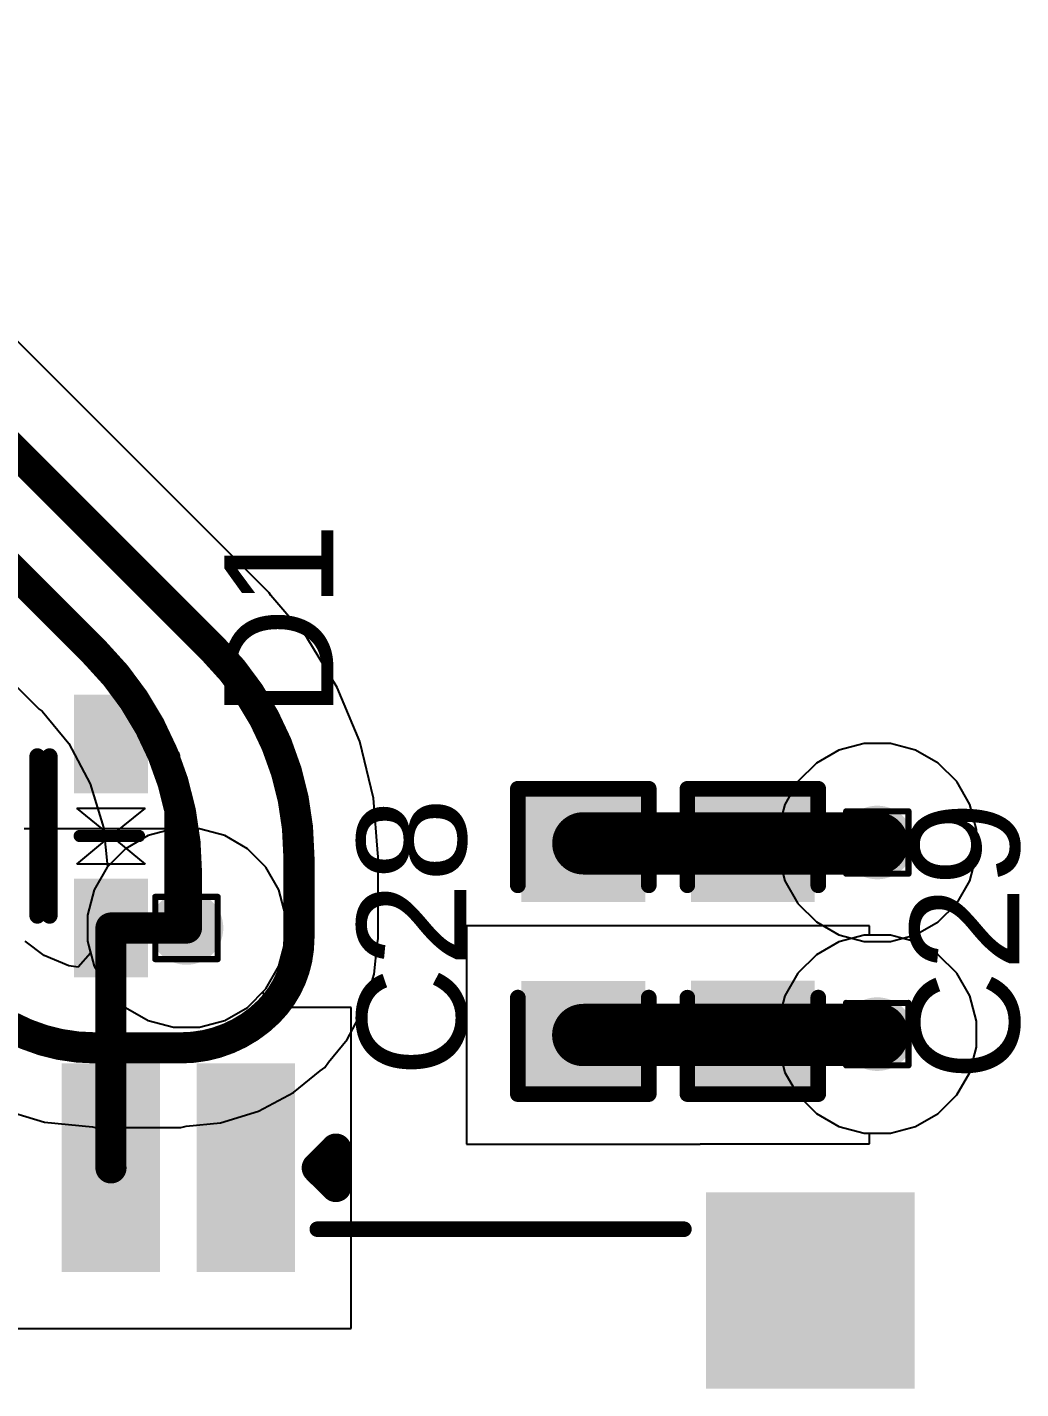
# Model space of a CAD drawing. Header units: inches. Extents: x -36 to 438, y -63 to 73.
# Drawn here: x 39.24 to 47.34, y 13.32 to 24.42 of the extents above; entities that cross this region are included whole.
import ezdxf

# ---------------------------------------------------------------- set-up
doc = ezdxf.new("R2010")
doc.units = ezdxf.units.IN
for name, color, linetype in [('Bottom Layer', 5, 'Continuous'), ('Drill Drawing', 1, 'Continuous'), ('Ground', 16, 'Continuous'), ('Power 3V3', 76, 'Continuous'), ('Top Layer', 1, 'Continuous'), ('Top Overlay', 2, 'Continuous'), ('Top Paste', 8, 'Continuous'), ('Top Solder', 216, 'Continuous'), ('Via Holes', 16, 'Continuous')]:
    doc.layers.add(name, color=color, linetype=linetype)
doc.styles.add('Arial', font='', dxfattribs={"height": 0.2})
doc.styles.get('Arial').set_extended_font_data('Arial')

msp = doc.modelspace()

# ---------------------------------------------------------------- hatches: boundary and pattern name
at = {"layer": 'Bottom Layer'}
h = msp.add_hatch(color=5, dxfattribs=at)
edge = h.paths.add_edge_path()
edge.add_arc((46.166, 17.771), 0.3, 0, 360)
h = msp.add_hatch(color=5, dxfattribs=at)
edge = h.paths.add_edge_path()
edge.add_arc((40.537, 17.074), 0.3, 0, 360)
h = msp.add_hatch(color=5, dxfattribs=at)
edge = h.paths.add_edge_path()
edge.add_arc((46.166, 16.209), 0.3, 0, 360)
at = {"layer": 'Ground'}
h = msp.add_hatch(color=16, dxfattribs=at)
edge = h.paths.add_edge_path()
edge.add_arc((46.166, 17.771), 0.3, 0, 360)
h = msp.add_hatch(color=16, dxfattribs=at)
edge = h.paths.add_edge_path()
edge.add_arc((40.537, 17.074), 0.3, 0, 360)
h = msp.add_hatch(color=16, dxfattribs=at)
edge = h.paths.add_edge_path()
edge.add_arc((46.166, 16.209), 0.3, 0, 360)
at = {"layer": 'Power 3V3'}
h = msp.add_hatch(color=76, dxfattribs=at)
edge = h.paths.add_edge_path()
edge.add_arc((46.166, 17.771), 0.3, 0, 360)
h = msp.add_hatch(color=76, dxfattribs=at)
edge = h.paths.add_edge_path()
edge.add_arc((40.537, 17.074), 0.3, 0, 360)
h = msp.add_hatch(color=76, dxfattribs=at)
edge = h.paths.add_edge_path()
edge.add_arc((46.166, 16.209), 0.3, 0, 360)
at = {"layer": 'Top Layer'}
for points in [[(40.121, 18.874), (40.121, 18.274), (39.721, 18.274), (39.721, 18.874)], [(44.215, 17.345), (43.326, 17.345), (43.326, 18.107), (44.215, 18.107)], [(45.596, 17.346), (44.707, 17.346), (44.707, 18.108), (45.596, 18.108)], [(39.721, 16.774), (39.721, 17.374), (40.121, 17.374), (40.121, 16.774)], [(44.215, 15.821), (43.326, 15.821), (43.326, 16.583), (44.215, 16.583)], [(45.596, 15.822), (44.707, 15.822), (44.707, 16.584), (45.596, 16.584)], [(39.571, 15.919), (40.271, 15.919), (40.271, 14.319), (39.571, 14.319)], [(40.671, 15.919), (41.371, 15.919), (41.371, 14.319), (40.671, 14.319)], [(44.821, 13.369), (44.821, 14.869), (46.421, 14.869), (46.421, 13.369)]]:
    msp.add_hatch(color=1, dxfattribs=at).paths.add_polyline_path(points)
h = msp.add_hatch(color=1, dxfattribs=at)
edge = h.paths.add_edge_path()
edge.add_arc((46.166, 17.771), 0.3, 0, 360)
h = msp.add_hatch(color=1, dxfattribs=at)
edge = h.paths.add_edge_path()
edge.add_arc((40.537, 17.074), 0.3, 0, 360)
h = msp.add_hatch(color=1, dxfattribs=at)
edge = h.paths.add_edge_path()
edge.add_arc((46.166, 16.209), 0.3, 0, 360)
at = {"layer": 'Top Paste'}
for points in [[(40.121, 18.874), (40.121, 18.274), (39.721, 18.274), (39.721, 18.874)], [(44.215, 17.345), (43.326, 17.345), (43.326, 18.107), (44.215, 18.107)], [(45.596, 17.346), (44.707, 17.346), (44.707, 18.108), (45.596, 18.108)], [(39.721, 16.774), (39.721, 17.374), (40.121, 17.374), (40.121, 16.774)], [(44.215, 15.821), (43.326, 15.821), (43.326, 16.583), (44.215, 16.583)], [(45.596, 15.822), (44.707, 15.822), (44.707, 16.584), (45.596, 16.584)], [(39.571, 15.919), (40.271, 15.919), (40.271, 14.319), (39.571, 14.319)], [(40.671, 15.919), (41.371, 15.919), (41.371, 14.319), (40.671, 14.319)], [(44.821, 13.369), (44.821, 14.869), (46.421, 14.869), (46.421, 13.369)]]:
    msp.add_hatch(color=8, dxfattribs=at).paths.add_polyline_path(points)
at = {"layer": 'Top Solder'}
for points in [[(40.223, 18.975), (40.223, 18.172), (39.62, 18.172), (39.62, 18.975)], [(44.275, 17.285), (43.266, 17.285), (43.266, 18.167), (44.275, 18.167)], [(45.656, 17.286), (44.647, 17.286), (44.647, 18.168), (45.656, 18.168)], [(39.62, 16.672), (39.62, 17.475), (40.223, 17.475), (40.223, 16.672)], [(44.275, 15.761), (43.266, 15.761), (43.266, 16.643), (44.275, 16.643)], [(45.656, 15.762), (44.647, 15.762), (44.647, 16.644), (45.656, 16.644)], [(39.52, 15.97), (40.322, 15.97), (40.322, 14.269), (39.52, 14.269)], [(40.62, 15.97), (41.422, 15.97), (41.422, 14.269), (40.62, 14.269)], [(44.77, 13.318), (44.77, 14.92), (46.472, 14.92), (46.472, 13.318)]]:
    msp.add_hatch(color=216, dxfattribs=at).paths.add_polyline_path(points)
at = {"layer": 'Via Holes'}
h = msp.add_hatch(color=7, dxfattribs=at)
edge = h.paths.add_edge_path()
edge.add_arc((46.166, 17.771), 0.15, 0, 360)
h = msp.add_hatch(color=7, dxfattribs=at)
edge = h.paths.add_edge_path()
edge.add_arc((40.537, 17.074), 0.15, 0, 360)
h = msp.add_hatch(color=7, dxfattribs=at)
edge = h.paths.add_edge_path()
edge.add_arc((46.166, 16.209), 0.15, 0, 360)

# ---------------------------------------------------------------- linework, layer by layer
at = {"layer": 'Bottom Layer'}
for p, q in [((40.43, 17.882), (40.225, 17.827)), ((40.643, 17.882), (40.43, 17.882)), ((40.848, 17.827), (40.643, 17.882)), ((40.225, 17.827), (40.04, 17.72)), ((41.033, 17.72), (40.848, 17.827)), ((40.04, 17.72), (39.89, 17.57)), ((41.183, 17.57), (41.033, 17.72)), ((39.89, 17.57), (39.784, 17.386)), ((41.29, 17.386), (41.183, 17.57)), ((39.784, 17.386), (39.729, 17.18)), ((41.345, 17.18), (41.29, 17.386)), ((39.729, 17.18), (39.729, 16.967)), ((41.345, 16.967), (41.345, 17.18)), ((46.06, 17.017), (45.854, 16.962)), ((46.273, 17.017), (46.06, 17.017)), ((46.478, 16.962), (46.273, 17.017)), ((39.729, 16.967), (39.784, 16.762)), ((41.29, 16.762), (41.345, 16.967)), ((45.854, 16.962), (45.67, 16.855)), ((46.662, 16.855), (46.478, 16.962)), ((39.784, 16.762), (39.89, 16.578)), ((41.183, 16.578), (41.29, 16.762)), ((45.67, 16.855), (45.52, 16.705)), ((46.813, 16.705), (46.662, 16.855)), ((45.52, 16.705), (45.413, 16.521)), ((46.919, 16.521), (46.813, 16.705)), ((39.89, 16.578), (40.04, 16.427)), ((41.033, 16.427), (41.183, 16.578)), ((40.04, 16.427), (40.225, 16.321)), ((40.848, 16.321), (41.033, 16.427)), ((45.413, 16.521), (45.358, 16.315)), ((46.974, 16.315), (46.919, 16.521)), ((40.225, 16.321), (40.43, 16.266)), ((40.643, 16.266), (40.848, 16.321)), ((45.358, 16.315), (45.358, 16.102)), ((46.974, 16.102), (46.974, 16.315)), ((40.43, 16.266), (40.643, 16.266)), ((45.358, 16.102), (45.413, 15.897)), ((46.919, 15.897), (46.974, 16.102)), ((45.413, 15.897), (45.52, 15.713)), ((46.813, 15.713), (46.919, 15.897)), ((45.52, 15.713), (45.67, 15.562)), ((46.662, 15.562), (46.813, 15.713)), ((45.67, 15.562), (45.854, 15.456)), ((46.478, 15.456), (46.662, 15.562)), ((45.854, 15.456), (46.06, 15.401)), ((46.273, 15.401), (46.478, 15.456)), ((46.06, 15.401), (46.273, 15.401))]:
    msp.add_line(p, q, dxfattribs=at)
at = {"layer": 'Drill Drawing'}
for points in [[(45.912, 18.025, 0.0508, 0.0508, 0), (46.42, 18.025, 0.0508, 0.0508, 0)], [(45.912, 17.517, 0.0508, 0.0508, 0), (45.912, 18.025, 0.0508, 0.0508, 0)], [(46.42, 17.517, 0.0508, 0.0508, 0), (46.42, 18.025, 0.0508, 0.0508, 0)], [(45.912, 17.517, 0.0508, 0.0508, 0), (46.42, 17.517, 0.0508, 0.0508, 0)], [(40.283, 17.328, 0.0508, 0.0508, 0), (40.791, 17.328, 0.0508, 0.0508, 0)], [(40.283, 16.82, 0.0508, 0.0508, 0), (40.283, 17.328, 0.0508, 0.0508, 0)], [(40.791, 16.82, 0.0508, 0.0508, 0), (40.791, 17.328, 0.0508, 0.0508, 0)], [(40.283, 16.82, 0.0508, 0.0508, 0), (40.791, 16.82, 0.0508, 0.0508, 0)], [(45.912, 16.463, 0.0508, 0.0508, 0), (46.42, 16.463, 0.0508, 0.0508, 0)], [(45.912, 15.955, 0.0508, 0.0508, 0), (45.912, 16.463, 0.0508, 0.0508, 0)], [(46.42, 15.955, 0.0508, 0.0508, 0), (46.42, 16.463, 0.0508, 0.0508, 0)], [(45.912, 15.955, 0.0508, 0.0508, 0), (46.42, 15.955, 0.0508, 0.0508, 0)]]:
    msp.add_lwpolyline(points, format="xyseb", dxfattribs=at)
for points in [[(45.9, 18.025, 0.0254, 0.0254, 1), (45.925, 18.025, 0.0254, 0.0254, 1)], [(45.9, 18.025, 0.0254, 0.0254, 1), (45.925, 18.025, 0.0254, 0.0254, 1)], [(46.408, 18.025, 0.0254, 0.0254, 1), (46.433, 18.025, 0.0254, 0.0254, 1)], [(46.408, 18.025, 0.0254, 0.0254, 1), (46.433, 18.025, 0.0254, 0.0254, 1)], [(45.9, 17.517, 0.0254, 0.0254, 1), (45.925, 17.517, 0.0254, 0.0254, 1)], [(45.9, 17.517, 0.0254, 0.0254, 1), (45.925, 17.517, 0.0254, 0.0254, 1)], [(46.408, 17.517, 0.0254, 0.0254, 1), (46.433, 17.517, 0.0254, 0.0254, 1)], [(46.408, 17.517, 0.0254, 0.0254, 1), (46.433, 17.517, 0.0254, 0.0254, 1)], [(40.27, 17.328, 0.0254, 0.0254, 1), (40.295, 17.328, 0.0254, 0.0254, 1)], [(40.27, 17.328, 0.0254, 0.0254, 1), (40.295, 17.328, 0.0254, 0.0254, 1)], [(40.778, 17.328, 0.0254, 0.0254, 1), (40.803, 17.328, 0.0254, 0.0254, 1)], [(40.778, 17.328, 0.0254, 0.0254, 1), (40.803, 17.328, 0.0254, 0.0254, 1)], [(40.27, 16.82, 0.0254, 0.0254, 1), (40.295, 16.82, 0.0254, 0.0254, 1)], [(40.27, 16.82, 0.0254, 0.0254, 1), (40.295, 16.82, 0.0254, 0.0254, 1)], [(40.778, 16.82, 0.0254, 0.0254, 1), (40.803, 16.82, 0.0254, 0.0254, 1)], [(40.778, 16.82, 0.0254, 0.0254, 1), (40.803, 16.82, 0.0254, 0.0254, 1)], [(45.899, 16.463, 0.0254, 0.0254, 1), (45.925, 16.463, 0.0254, 0.0254, 1)], [(45.899, 16.463, 0.0254, 0.0254, 1), (45.925, 16.463, 0.0254, 0.0254, 1)], [(46.407, 16.463, 0.0254, 0.0254, 1), (46.433, 16.463, 0.0254, 0.0254, 1)], [(46.407, 16.463, 0.0254, 0.0254, 1), (46.433, 16.463, 0.0254, 0.0254, 1)], [(45.899, 15.955, 0.0254, 0.0254, 1), (45.925, 15.955, 0.0254, 0.0254, 1)], [(45.899, 15.955, 0.0254, 0.0254, 1), (45.925, 15.955, 0.0254, 0.0254, 1)], [(46.407, 15.955, 0.0254, 0.0254, 1), (46.433, 15.955, 0.0254, 0.0254, 1)], [(46.407, 15.955, 0.0254, 0.0254, 1), (46.433, 15.955, 0.0254, 0.0254, 1)]]:
    msp.add_lwpolyline(points, format="xyseb", close=True, dxfattribs=at)
at = {"layer": 'Ground'}
for p, q in [((40.43, 17.882), (40.225, 17.827)), ((40.643, 17.882), (40.43, 17.882)), ((40.848, 17.827), (40.643, 17.882)), ((40.225, 17.827), (40.04, 17.72)), ((41.033, 17.72), (40.848, 17.827)), ((40.04, 17.72), (39.89, 17.57)), ((41.183, 17.57), (41.033, 17.72)), ((39.89, 17.57), (39.784, 17.386)), ((41.29, 17.386), (41.183, 17.57)), ((39.784, 17.386), (39.729, 17.18)), ((41.345, 17.18), (41.29, 17.386)), ((39.729, 17.18), (39.729, 16.967)), ((41.345, 16.967), (41.345, 17.18)), ((46.06, 17.017), (45.854, 16.962)), ((46.273, 17.017), (46.06, 17.017)), ((46.478, 16.962), (46.273, 17.017)), ((39.729, 16.967), (39.784, 16.762)), ((41.29, 16.762), (41.345, 16.967)), ((45.854, 16.962), (45.67, 16.855)), ((46.662, 16.855), (46.478, 16.962)), ((39.784, 16.762), (39.89, 16.578)), ((41.183, 16.578), (41.29, 16.762)), ((45.67, 16.855), (45.52, 16.705)), ((46.813, 16.705), (46.662, 16.855)), ((45.52, 16.705), (45.413, 16.521)), ((46.919, 16.521), (46.813, 16.705)), ((39.89, 16.578), (40.04, 16.427)), ((41.033, 16.427), (41.183, 16.578)), ((40.04, 16.427), (40.225, 16.321)), ((40.848, 16.321), (41.033, 16.427)), ((45.413, 16.521), (45.358, 16.315)), ((46.974, 16.315), (46.919, 16.521)), ((40.225, 16.321), (40.43, 16.266)), ((40.643, 16.266), (40.848, 16.321)), ((45.358, 16.315), (45.358, 16.102)), ((46.974, 16.102), (46.974, 16.315)), ((40.43, 16.266), (40.643, 16.266)), ((45.358, 16.102), (45.413, 15.897)), ((46.919, 15.897), (46.974, 16.102)), ((45.413, 15.897), (45.52, 15.713)), ((46.813, 15.713), (46.919, 15.897)), ((45.52, 15.713), (45.67, 15.562)), ((46.662, 15.562), (46.813, 15.713)), ((45.67, 15.562), (45.854, 15.456)), ((46.478, 15.456), (46.662, 15.562)), ((45.854, 15.456), (46.06, 15.401)), ((46.273, 15.401), (46.478, 15.456)), ((46.06, 15.401), (46.273, 15.401))]:
    msp.add_line(p, q, dxfattribs=at)
at = {"layer": 'Power 3V3'}
for p, q in [((41.21, 19.805), (36.271, 24.745)), ((34.5, 23.694), (39.335, 18.859)), ((41.225, 19.784), (41.21, 19.805)), ((41.517, 19.441), (41.225, 19.784)), ((41.766, 19.035), (41.517, 19.441)), ((41.949, 18.595), (41.766, 19.035)), ((39.335, 18.859), (39.36, 18.842)), ((39.36, 18.842), (39.578, 18.577)), ((39.578, 18.577), (39.753, 18.248)), ((42.06, 18.131), (41.949, 18.595)), ((46.06, 18.579), (45.854, 18.523)), ((46.273, 18.579), (46.06, 18.579)), ((46.478, 18.523), (46.273, 18.579)), ((45.854, 18.523), (45.67, 18.417)), ((46.662, 18.417), (46.478, 18.523)), ((45.67, 18.417), (45.52, 18.267)), ((46.813, 18.267), (46.662, 18.417)), ((39.753, 18.248), (39.861, 17.892)), ((45.52, 18.267), (45.413, 18.082)), ((46.919, 18.082), (46.813, 18.267)), ((42.095, 17.682), (42.06, 18.131)), ((45.413, 18.082), (45.358, 17.877)), ((46.974, 17.877), (46.919, 18.082)), ((39.861, 17.892), (39.893, 17.573)), ((45.358, 17.877), (45.358, 17.664)), ((46.974, 17.664), (46.974, 17.877)), ((42.1, 17.656), (42.095, 17.682)), ((42.1, 16.988), (42.1, 17.656)), ((45.358, 17.664), (45.413, 17.459)), ((46.919, 17.459), (46.974, 17.664)), ((39.89, 17.57), (39.784, 17.386)), ((39.893, 17.573), (39.89, 17.57)), ((45.413, 17.459), (45.52, 17.274)), ((46.813, 17.274), (46.919, 17.459)), ((39.784, 17.386), (39.729, 17.18)), ((45.52, 17.274), (45.67, 17.124)), ((46.662, 17.124), (46.813, 17.274)), ((39.729, 17.18), (39.729, 16.967)), ((45.67, 17.124), (45.854, 17.018)), ((46.478, 17.018), (46.662, 17.124)), ((42.09, 16.936), (42.1, 16.988)), ((45.854, 17.018), (46.06, 16.963)), ((46.273, 16.963), (46.478, 17.018)), ((39.377, 16.849), (39.222, 16.968)), ((39.755, 16.87), (39.654, 16.755)), ((39.729, 16.967), (39.755, 16.87)), ((42.066, 16.699), (42.09, 16.936)), ((46.06, 16.963), (46.273, 16.963)), ((39.577, 16.766), (39.377, 16.849)), ((39.654, 16.755), (39.577, 16.766)), ((41.982, 16.421), (42.066, 16.699)), ((41.845, 16.164), (41.982, 16.421)), ((41.694, 15.98), (41.845, 16.164)), ((41.41, 15.733), (41.626, 15.91)), ((41.626, 15.91), (41.664, 15.936)), ((41.664, 15.936), (41.694, 15.98)), ((41.124, 15.58), (41.41, 15.733)), ((38.982, 15.613), (39.38, 15.492)), ((40.813, 15.485), (41.124, 15.58)), ((39.38, 15.492), (39.77, 15.454)), ((39.77, 15.454), (39.793, 15.449)), ((39.793, 15.449), (40.49, 15.449)), ((40.49, 15.449), (40.534, 15.458)), ((40.534, 15.458), (40.813, 15.485))]:
    msp.add_line(p, q, dxfattribs=at)
for points in [[(35.813, 24.287, 0.254, 0.254, 0), (40.752, 19.348, 0.254, 0.254, 0)], [(34.958, 24.152, 0.254, 0.254, 0), (39.793, 19.317, 0.254, 0.254, 0)], [(39.793, 19.317, 0.254, 0.254, -0.198912), (40.537, 17.521, 0.254, 0.254, 0)], [(40.752, 19.348, 0.254, 0.254, -0.198912), (41.453, 17.656, 0.254, 0.254, 0)], [(41.453, 16.988, 0.254, 0.254, 0), (41.453, 17.656, 0.254, 0.254, 0)], [(40.537, 17.074, 0.254, 0.254, 0), (40.537, 17.521, 0.254, 0.254, 0)], [(41.453, 16.988, 0.254, 0.254, -0.198912), (41.206, 16.393, 0.254, 0.254, 0)], [(39.793, 16.097, 0.254, 0.254, -0.198749), (38.753, 16.527, 0.254, 0.254, 0)], [(41.206, 16.393, 0.254, 0.254, -0.198912), (40.49, 16.097, 0.254, 0.254, 0)], [(39.793, 16.097, 0.254, 0.254, 0), (40.49, 16.097, 0.254, 0.254, 0)]]:
    msp.add_lwpolyline(points, format="xyseb", dxfattribs=at)
for points in [[(39.729, 19.317, 0.127, 0.127, 1), (39.856, 19.317, 0.127, 0.127, 1)], [(39.729, 19.317, 0.127, 0.127, 1), (39.856, 19.317, 0.127, 0.127, 1)], [(40.689, 19.348, 0.127, 0.127, 1), (40.816, 19.348, 0.127, 0.127, 1)], [(40.689, 19.348, 0.127, 0.127, 1), (40.816, 19.348, 0.127, 0.127, 1)], [(41.389, 17.656, 0.127, 0.127, 1), (41.516, 17.656, 0.127, 0.127, 1)], [(41.389, 17.656, 0.127, 0.127, 1), (41.516, 17.656, 0.127, 0.127, 1)], [(40.473, 17.521, 0.127, 0.127, 1), (40.6, 17.521, 0.127, 0.127, 1)], [(40.473, 17.521, 0.127, 0.127, 1), (40.6, 17.521, 0.127, 0.127, 1)], [(40.473, 17.074, 0.127, 0.127, 1), (40.6, 17.074, 0.127, 0.127, 1)], [(41.389, 16.988, 0.127, 0.127, 1), (41.516, 16.988, 0.127, 0.127, 1)], [(41.389, 16.988, 0.127, 0.127, 1), (41.516, 16.988, 0.127, 0.127, 1)], [(41.143, 16.393, 0.127, 0.127, 1), (41.27, 16.393, 0.127, 0.127, 1)], [(41.143, 16.393, 0.127, 0.127, 1), (41.27, 16.393, 0.127, 0.127, 1)], [(39.729, 16.097, 0.127, 0.127, 1), (39.856, 16.097, 0.127, 0.127, 1)], [(39.729, 16.097, 0.127, 0.127, 1), (39.856, 16.097, 0.127, 0.127, 1)], [(40.426, 16.097, 0.127, 0.127, 1), (40.553, 16.097, 0.127, 0.127, 1)], [(40.426, 16.097, 0.127, 0.127, 1), (40.553, 16.097, 0.127, 0.127, 1)]]:
    msp.add_lwpolyline(points, format="xyseb", close=True, dxfattribs=at)
at = {"layer": 'Top Layer'}
for p, q in [((40.643, 17.882), (39.213, 17.882)), ((40.848, 17.827), (40.643, 17.882)), ((41.033, 17.72), (40.848, 17.827)), ((41.183, 17.57), (41.033, 17.72)), ((41.29, 17.386), (41.183, 17.57)), ((41.345, 17.18), (41.29, 17.386)), ((41.345, 16.967), (41.345, 17.18)), ((44.199, 17.091), (42.818, 17.091)), ((42.818, 17.091), (42.818, 15.313)), ((46.104, 17.092), (44.199, 17.092)), ((44.199, 17.092), (44.199, 17.091)), ((46.104, 17.017), (46.104, 17.092)), ((46.273, 17.017), (46.104, 17.017)), ((46.478, 16.962), (46.273, 17.017)), ((41.29, 16.762), (41.345, 16.967)), ((46.662, 16.855), (46.478, 16.962)), ((41.183, 16.578), (41.29, 16.762)), ((46.813, 16.705), (46.662, 16.855)), ((46.919, 16.521), (46.813, 16.705)), ((41.16, 16.554), (41.183, 16.578)), ((41.212, 16.427), (41.16, 16.554)), ((41.879, 16.427), (41.212, 16.427)), ((41.879, 13.811), (41.879, 16.427)), ((46.974, 16.315), (46.919, 16.521)), ((46.974, 16.102), (46.974, 16.315)), ((46.919, 15.897), (46.974, 16.102)), ((46.813, 15.713), (46.919, 15.897)), ((46.662, 15.562), (46.813, 15.713)), ((46.478, 15.456), (46.662, 15.562)), ((46.273, 15.401), (46.478, 15.456)), ((46.104, 15.314), (46.104, 15.401)), ((46.104, 15.401), (46.273, 15.401)), ((42.818, 15.313), (44.723, 15.313)), ((44.723, 15.313), (44.723, 15.314)), ((44.723, 15.314), (46.104, 15.314)), ((38.615, 13.811), (41.879, 13.811))]:
    msp.add_line(p, q, dxfattribs=at)
for points in [[(43.771, 17.764, 0.508, 0.508, 0), (46.166, 17.764, 0.508, 0.508, 0)], [(39.921, 17.074, 0.254, 0.254, 0), (40.537, 17.074, 0.254, 0.254, 0)], [(39.921, 15.119, 0.254, 0.254, 0), (39.921, 17.074, 0.254, 0.254, 0)], [(43.77, 16.202, 0.508, 0.508, 0), (46.166, 16.202, 0.508, 0.508, 0)], [(46.166, 16.202, 0.508, 0.508, 0), (46.166, 16.209, 0.508, 0.508, 0)]]:
    msp.add_lwpolyline(points, format="xyseb", dxfattribs=at)
for points in [[(43.644, 17.764, 0.254, 0.254, 1), (43.898, 17.764, 0.254, 0.254, 1)], [(46.039, 17.764, 0.254, 0.254, 1), (46.293, 17.764, 0.254, 0.254, 1)], [(39.858, 17.074, 0.127, 0.127, 1), (39.985, 17.074, 0.127, 0.127, 1)], [(39.858, 17.074, 0.127, 0.127, 1), (39.985, 17.074, 0.127, 0.127, 1)], [(40.473, 17.074, 0.127, 0.127, 1), (40.6, 17.074, 0.127, 0.127, 1)], [(43.643, 16.202, 0.254, 0.254, 1), (43.897, 16.202, 0.254, 0.254, 1)], [(46.039, 16.209, 0.254, 0.254, 1), (46.293, 16.209, 0.254, 0.254, 1)], [(46.039, 16.202, 0.254, 0.254, 1), (46.293, 16.202, 0.254, 0.254, 1)], [(46.039, 16.202, 0.254, 0.254, 1), (46.293, 16.202, 0.254, 0.254, 1)], [(39.858, 15.119, 0.127, 0.127, 1), (39.985, 15.119, 0.127, 0.127, 1)]]:
    msp.add_lwpolyline(points, format="xyseb", close=True, dxfattribs=at)
at = {"layer": 'Top Overlay'}
for p, q in [((39.921, 17.824), (39.642, 18.052)), ((39.642, 18.052), (40.201, 18.052)), ((40.201, 18.052), (39.921, 17.824)), ((39.642, 17.595), (39.921, 17.824)), ((39.921, 17.824), (39.921, 17.824)), ((39.921, 17.824), (39.921, 17.824)), ((39.921, 17.824), (40.201, 17.595)), ((40.201, 17.595), (39.642, 17.595))]:
    msp.add_line(p, q, dxfattribs=at)
for points in [[(39.321, 17.174, 0.13, 0.13, 0), (39.321, 18.474, 0.13, 0.13, 0)], [(39.421, 17.174, 0.13, 0.13, 0), (39.421, 18.474, 0.13, 0.13, 0)], [(40.421, 17.174, 0.13, 0.13, 0), (40.421, 18.474, 0.13, 0.13, 0)], [(43.237, 18.209, 0.127, 0.127, 0), (44.304, 18.209, 0.127, 0.127, 0)], [(43.237, 17.422, 0.127, 0.127, 0), (43.237, 18.209, 0.127, 0.127, 0)], [(44.304, 17.422, 0.127, 0.127, 0), (44.304, 18.209, 0.127, 0.127, 0)], [(44.618, 18.209, 0.127, 0.127, 0), (45.685, 18.209, 0.127, 0.127, 0)], [(44.618, 18.209, 0.127, 0.127, 0), (44.618, 17.422, 0.127, 0.127, 0)], [(45.685, 17.422, 0.127, 0.127, 0), (45.685, 18.209, 0.127, 0.127, 0)], [(39.667, 17.824, 0.1, 0.1, 0), (40.15, 17.824, 0.1, 0.1, 0)], [(43.237, 15.72, 0.127, 0.127, 0), (43.237, 16.507, 0.127, 0.127, 0)], [(44.304, 15.72, 0.127, 0.127, 0), (44.304, 16.507, 0.127, 0.127, 0)], [(44.618, 15.72, 0.127, 0.127, 0), (44.618, 16.507, 0.127, 0.127, 0)], [(45.685, 15.72, 0.127, 0.127, 0), (45.685, 16.507, 0.127, 0.127, 0)], [(43.237, 15.72, 0.127, 0.127, 0), (44.304, 15.72, 0.127, 0.127, 0)], [(44.618, 15.72, 0.127, 0.127, 0), (45.685, 15.72, 0.127, 0.127, 0)], [(41.602, 15.119, 0.254, 0.254, 0), (41.755, 15.272, 0.254, 0.254, 0)], [(41.755, 14.967, 0.254, 0.254, 0), (41.755, 15.272, 0.254, 0.254, 0)], [(41.602, 15.119, 0.254, 0.254, 0), (41.755, 14.967, 0.254, 0.254, 0)], [(41.602, 14.619, 0.127, 0.127, 0), (44.59, 14.619, 0.127, 0.127, 0)]]:
    msp.add_lwpolyline(points, format="xyseb", dxfattribs=at)
for points in [[(39.289, 18.474, 0.065, 0.065, 1), (39.354, 18.474, 0.065, 0.065, 1)], [(39.389, 18.474, 0.065, 0.065, 1), (39.454, 18.474, 0.065, 0.065, 1)], [(40.389, 18.474, 0.065, 0.065, 1), (40.454, 18.474, 0.065, 0.065, 1)], [(43.205, 18.209, 0.0635, 0.0635, 1), (43.269, 18.209, 0.0635, 0.0635, 1)], [(43.205, 18.209, 0.0635, 0.0635, 1), (43.269, 18.209, 0.0635, 0.0635, 1)], [(44.272, 18.209, 0.0635, 0.0635, 1), (44.336, 18.209, 0.0635, 0.0635, 1)], [(44.272, 18.209, 0.0635, 0.0635, 1), (44.336, 18.209, 0.0635, 0.0635, 1)], [(44.587, 18.209, 0.0635, 0.0635, 1), (44.65, 18.209, 0.0635, 0.0635, 1)], [(44.587, 18.209, 0.0635, 0.0635, 1), (44.65, 18.209, 0.0635, 0.0635, 1)], [(45.653, 18.209, 0.0635, 0.0635, 1), (45.717, 18.209, 0.0635, 0.0635, 1)], [(45.653, 18.209, 0.0635, 0.0635, 1), (45.717, 18.209, 0.0635, 0.0635, 1)], [(39.642, 17.824, 0.05, 0.05, 1), (39.692, 17.824, 0.05, 0.05, 1)], [(40.125, 17.824, 0.05, 0.05, 1), (40.175, 17.824, 0.05, 0.05, 1)], [(43.205, 17.422, 0.0635, 0.0635, 1), (43.269, 17.422, 0.0635, 0.0635, 1)], [(44.272, 17.422, 0.0635, 0.0635, 1), (44.336, 17.422, 0.0635, 0.0635, 1)], [(44.587, 17.422, 0.0635, 0.0635, 1), (44.65, 17.422, 0.0635, 0.0635, 1)], [(45.653, 17.422, 0.0635, 0.0635, 1), (45.717, 17.422, 0.0635, 0.0635, 1)], [(39.289, 17.174, 0.065, 0.065, 1), (39.354, 17.174, 0.065, 0.065, 1)], [(39.389, 17.174, 0.065, 0.065, 1), (39.454, 17.174, 0.065, 0.065, 1)], [(40.389, 17.174, 0.065, 0.065, 1), (40.454, 17.174, 0.065, 0.065, 1)], [(43.205, 16.507, 0.0635, 0.0635, 1), (43.269, 16.507, 0.0635, 0.0635, 1)], [(44.272, 16.507, 0.0635, 0.0635, 1), (44.336, 16.507, 0.0635, 0.0635, 1)], [(44.587, 16.507, 0.0635, 0.0635, 1), (44.65, 16.507, 0.0635, 0.0635, 1)], [(45.653, 16.507, 0.0635, 0.0635, 1), (45.717, 16.507, 0.0635, 0.0635, 1)], [(43.205, 15.72, 0.0635, 0.0635, 1), (43.269, 15.72, 0.0635, 0.0635, 1)], [(43.205, 15.72, 0.0635, 0.0635, 1), (43.269, 15.72, 0.0635, 0.0635, 1)], [(44.272, 15.72, 0.0635, 0.0635, 1), (44.336, 15.72, 0.0635, 0.0635, 1)], [(44.272, 15.72, 0.0635, 0.0635, 1), (44.336, 15.72, 0.0635, 0.0635, 1)], [(44.587, 15.72, 0.0635, 0.0635, 1), (44.65, 15.72, 0.0635, 0.0635, 1)], [(44.587, 15.72, 0.0635, 0.0635, 1), (44.65, 15.72, 0.0635, 0.0635, 1)], [(45.653, 15.72, 0.0635, 0.0635, 1), (45.717, 15.72, 0.0635, 0.0635, 1)], [(45.653, 15.72, 0.0635, 0.0635, 1), (45.717, 15.72, 0.0635, 0.0635, 1)], [(41.691, 15.272, 0.127, 0.127, 1), (41.818, 15.272, 0.127, 0.127, 1)], [(41.691, 15.272, 0.127, 0.127, 1), (41.818, 15.272, 0.127, 0.127, 1)], [(41.539, 15.119, 0.127, 0.127, 1), (41.666, 15.119, 0.127, 0.127, 1)], [(41.539, 15.119, 0.127, 0.127, 1), (41.666, 15.119, 0.127, 0.127, 1)], [(41.691, 14.967, 0.127, 0.127, 1), (41.818, 14.967, 0.127, 0.127, 1)], [(41.691, 14.967, 0.127, 0.127, 1), (41.818, 14.967, 0.127, 0.127, 1)], [(41.571, 14.619, 0.0635, 0.0635, 1), (41.634, 14.619, 0.0635, 0.0635, 1)], [(44.558, 14.619, 0.0635, 0.0635, 1), (44.622, 14.619, 0.0635, 0.0635, 1)]]:
    msp.add_lwpolyline(points, format="xyseb", close=True, dxfattribs=at)

# ---------------------------------------------------------------- texts
at = {"layer": 'Top Overlay', "style": 'Arial'}
for s, p in [('D1', (41.733, 18.789)), ('C28', (42.816, 15.859)), ('C29', (47.323, 15.827))]:
    msp.add_text(s, height=0.889, rotation=90, dxfattribs=at).set_placement(p)

doc.saveas('drawing.dxf')
